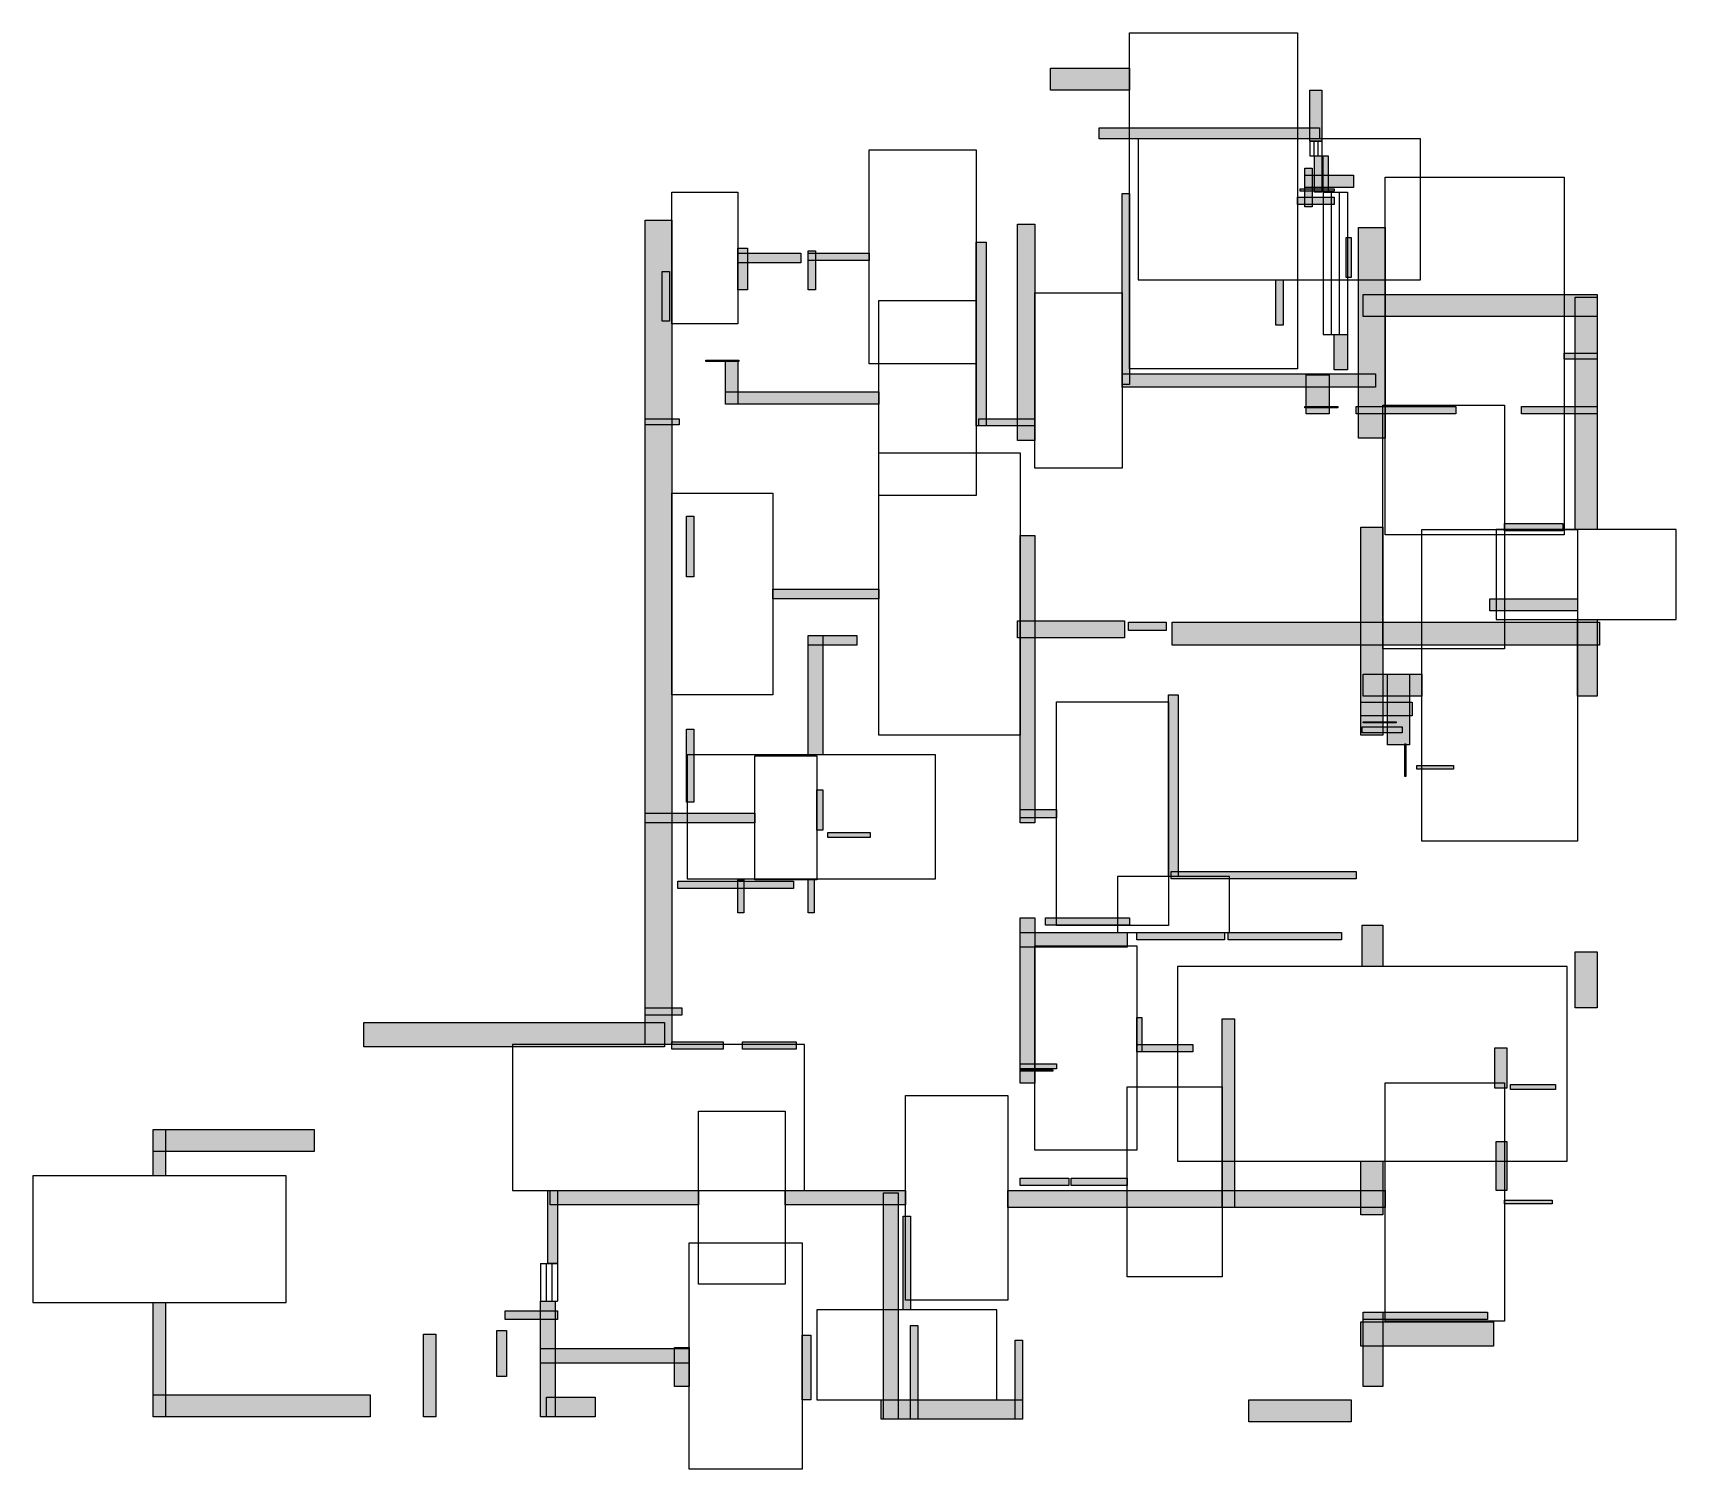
# Model space of a CAD drawing. Header units: centimetres. Extents: x -69 to 1122, y 60 to 1101.
import ezdxf

# ---------------------------------------------------------------- set-up
doc = ezdxf.new("R2010")
doc.units = ezdxf.units.CM
for name, color, linetype in [('DOORZONE', 2, 'Continuous'), ('WALL', 7, 'Continuous'), ('WINDOW', 5, 'Continuous')]:
    doc.layers.add(name, color=color, linetype=linetype)

msp = doc.modelspace()

# ---------------------------------------------------------------- hatches: boundary and pattern name
at = {"layer": 'WALL'}
h = msp.add_hatch(color=256, dxfattribs=at)
h.dxf.hatch_style = 1
h.paths.add_polyline_path([(668.8, 1075.6), (726.2, 1075.6), (726.2, 1059.7), (668.8, 1059.7)])
h = msp.add_hatch(color=256, dxfattribs=at)
h.dxf.hatch_style = 1
h.paths.add_polyline_path([(856.8, 1059.7), (865.6, 1059.7), (865.6, 1022.6), (856.8, 1022.6)])
h = msp.add_hatch(color=256, dxfattribs=at)
h.dxf.hatch_style = 1
h.paths.add_polyline_path([(704.1, 1032.4), (863.8, 1032.4), (863.8, 1024.4), (704.1, 1024.4)])
h = msp.add_hatch(color=256, dxfattribs=at)
h.dxf.hatch_style = 1
h.paths.add_polyline_path([(853.2, 1003.2), (858.5, 1003.2), (858.5, 975), (853.2, 975)])
h = msp.add_hatch(color=256, dxfattribs=at)
h.dxf.hatch_style = 1
h.paths.add_polyline_path([(860.3, 1012.1), (865.6, 1012.1), (865.6, 985.6), (860.3, 985.6)])
h = msp.add_hatch(color=256, dxfattribs=at)
h.dxf.hatch_style = 1
h.paths.add_polyline_path([(866.5, 1012.1), (870, 1012.1), (870, 985.6), (866.5, 985.6)])
h = msp.add_hatch(color=256, dxfattribs=at)
h.dxf.hatch_style = 1
h.paths.add_polyline_path([(853.2, 997.9), (888.5, 997.9), (888.5, 989.1), (853.2, 989.1)])
h = msp.add_hatch(color=256, dxfattribs=at)
h.dxf.hatch_style = 1
h.paths.add_polyline_path([(720.9, 984.7), (726.2, 984.7), (726.2, 846.2), (720.9, 846.2)])
h = msp.add_hatch(color=256, dxfattribs=at)
h.dxf.hatch_style = 1
h.paths.add_polyline_path([(847.9, 982.1), (874.4, 982.1), (874.4, 976.8), (847.9, 976.8)])
h = msp.add_hatch(color=256, dxfattribs=at)
h.dxf.hatch_style = 1
h.paths.add_polyline_path([(849.7, 988.2), (874.4, 988.2), (874.4, 986.5), (849.7, 986.5)])
h = msp.add_hatch(color=256, dxfattribs=at)
h.dxf.hatch_style = 1
h.paths.add_polyline_path([(375, 965.3), (394.4, 965.3), (394.4, 367.9), (375, 367.9)])
h = msp.add_hatch(color=256, dxfattribs=at)
h.dxf.hatch_style = 1
h.paths.add_polyline_path([(645, 962.6), (657.4, 962.6), (657.4, 805.6), (645, 805.6)])
h = msp.add_hatch(color=256, dxfattribs=at)
h.dxf.hatch_style = 1
h.paths.add_polyline_path([(883.2, 952.9), (886.8, 952.9), (886.8, 923.8), (883.2, 923.8)])
h = msp.add_hatch(color=256, dxfattribs=at)
h.dxf.hatch_style = 1
h.paths.add_polyline_path([(892.1, 960), (911.5, 960), (911.5, 807.4), (892.1, 807.4)])
h = msp.add_hatch(color=256, dxfattribs=at)
h.dxf.hatch_style = 1
h.paths.add_polyline_path([(442.1, 945), (449.1, 945), (449.1, 915), (442.1, 915)])
h = msp.add_hatch(color=256, dxfattribs=at)
h.dxf.hatch_style = 1
h.paths.add_polyline_path([(442.1, 941.5), (487.9, 941.5), (487.9, 934.4), (442.1, 934.4)])
h = msp.add_hatch(color=256, dxfattribs=at)
h.dxf.hatch_style = 1
h.paths.add_polyline_path([(493.2, 943.2), (498.5, 943.2), (498.5, 915), (493.2, 915)])
h = msp.add_hatch(color=256, dxfattribs=at)
h.dxf.hatch_style = 1
h.paths.add_polyline_path([(493.2, 941.5), (537.4, 941.5), (537.4, 936.2), (493.2, 936.2)])
h = msp.add_hatch(color=256, dxfattribs=at)
h.dxf.hatch_style = 1
h.paths.add_polyline_path([(615, 949.4), (622.1, 949.4), (622.1, 816.2), (615, 816.2)])
h = msp.add_hatch(color=256, dxfattribs=at)
h.dxf.hatch_style = 1
h.paths.add_polyline_path([(387.4, 928.2), (392.6, 928.2), (392.6, 892.1), (387.4, 892.1)])
h = msp.add_hatch(color=256, dxfattribs=at)
h.dxf.hatch_style = 1
h.paths.add_polyline_path([(832.1, 922.1), (837.4, 922.1), (837.4, 889.4), (832.1, 889.4)])
h = msp.add_hatch(color=256, dxfattribs=at)
h.dxf.hatch_style = 1
h.paths.add_polyline_path([(895.6, 911.5), (1065, 911.5), (1065, 895.6), (895.6, 895.6)])
h = msp.add_hatch(color=256, dxfattribs=at)
h.dxf.hatch_style = 1
h.paths.add_polyline_path([(1049.1, 909.7), (1065, 909.7), (1065, 741.2), (1049.1, 741.2)])
h = msp.add_hatch(color=256, dxfattribs=at)
h.dxf.hatch_style = 1
h.paths.add_polyline_path([(874.4, 882.4), (884.1, 882.4), (884.1, 856.8), (874.4, 856.8)])
h = msp.add_hatch(color=256, dxfattribs=at)
h.dxf.hatch_style = 1
h.paths.add_polyline_path([(419.1, 863.8), (442.9, 863.8), (442.9, 862.9), (419.1, 862.9)])
h = msp.add_hatch(color=256, dxfattribs=at)
h.dxf.hatch_style = 1
h.paths.add_polyline_path([(433.2, 863.8), (442.1, 863.8), (442.1, 832.1), (433.2, 832.1)])
h = msp.add_hatch(color=256, dxfattribs=at)
h.dxf.hatch_style = 1
h.paths.add_polyline_path([(1041.2, 869.1), (1065, 869.1), (1065, 864.7), (1041.2, 864.7)])
h = msp.add_hatch(color=256, dxfattribs=at)
h.dxf.hatch_style = 1
h.paths.add_polyline_path([(720.9, 854.1), (904.4, 854.1), (904.4, 844.4), (720.9, 844.4)])
h = msp.add_hatch(color=256, dxfattribs=at)
h.dxf.hatch_style = 1
h.paths.add_polyline_path([(854.1, 853.2), (870.9, 853.2), (870.9, 825), (854.1, 825)])
h = msp.add_hatch(color=256, dxfattribs=at)
h.dxf.hatch_style = 1
h.paths.add_polyline_path([(433.2, 840.9), (544.4, 840.9), (544.4, 832.1), (433.2, 832.1)])
h = msp.add_hatch(color=256, dxfattribs=at)
h.dxf.hatch_style = 1
h.paths.add_polyline_path([(853.2, 830.3), (877.1, 830.3), (877.1, 829.4), (853.2, 829.4)])
h = msp.add_hatch(color=256, dxfattribs=at)
h.dxf.hatch_style = 1
h.paths.add_polyline_path([(890.3, 830.3), (962.6, 830.3), (962.6, 825), (890.3, 825)])
h = msp.add_hatch(color=256, dxfattribs=at)
h.dxf.hatch_style = 1
h.paths.add_polyline_path([(1010.3, 830.3), (1065, 830.3), (1065, 825), (1010.3, 825)])
h = msp.add_hatch(color=256, dxfattribs=at)
h.dxf.hatch_style = 1
h.paths.add_polyline_path([(375, 821.5), (399.7, 821.5), (399.7, 817.1), (375, 817.1)])
h = msp.add_hatch(color=256, dxfattribs=at)
h.dxf.hatch_style = 1
h.paths.add_polyline_path([(616.8, 821.5), (657.4, 821.5), (657.4, 816.2), (616.8, 816.2)])
h = msp.add_hatch(color=256, dxfattribs=at)
h.dxf.hatch_style = 1
h.paths.add_polyline_path([(405, 750.9), (410.3, 750.9), (410.3, 706.8), (405, 706.8)])
h = msp.add_hatch(color=256, dxfattribs=at)
h.dxf.hatch_style = 1
h.paths.add_polyline_path([(893.8, 742.9), (909.7, 742.9), (909.7, 592.1), (893.8, 592.1)])
h = msp.add_hatch(color=256, dxfattribs=at)
h.dxf.hatch_style = 1
h.paths.add_polyline_path([(997.9, 745.6), (1040.3, 745.6), (1040.3, 740.3), (997.9, 740.3)])
h = msp.add_hatch(color=256, dxfattribs=at)
h.dxf.hatch_style = 1
h.paths.add_polyline_path([(646.8, 736.8), (657.4, 736.8), (657.4, 528.5), (646.8, 528.5)])
h = msp.add_hatch(color=256, dxfattribs=at)
h.dxf.hatch_style = 1
h.paths.add_polyline_path([(467.6, 697.9), (544.4, 697.9), (544.4, 690.9), (467.6, 690.9)])
h = msp.add_hatch(color=256, dxfattribs=at)
h.dxf.hatch_style = 1
h.paths.add_polyline_path([(987.4, 690.9), (1050.9, 690.9), (1050.9, 682.1), (987.4, 682.1)])
h = msp.add_hatch(color=256, dxfattribs=at)
h.dxf.hatch_style = 1
h.paths.add_polyline_path([(645, 675), (722.6, 675), (722.6, 662.6), (645, 662.6)])
h = msp.add_hatch(color=256, dxfattribs=at)
h.dxf.hatch_style = 1
h.paths.add_polyline_path([(725.3, 674.1), (752.6, 674.1), (752.6, 667.9), (725.3, 667.9)])
h = msp.add_hatch(color=256, dxfattribs=at)
h.dxf.hatch_style = 1
h.paths.add_polyline_path([(757.1, 674.1), (1066.8, 674.1), (1066.8, 657.4), (757.1, 657.4)])
h = msp.add_hatch(color=256, dxfattribs=at)
h.dxf.hatch_style = 1
h.paths.add_polyline_path([(1050.9, 675.9), (1065, 675.9), (1065, 620.3), (1050.9, 620.3)])
h = msp.add_hatch(color=256, dxfattribs=at)
h.dxf.hatch_style = 1
h.paths.add_polyline_path([(493.2, 664.4), (528.5, 664.4), (528.5, 657.4), (493.2, 657.4)])
h = msp.add_hatch(color=256, dxfattribs=at)
h.dxf.hatch_style = 1
h.paths.add_polyline_path([(493.2, 664.4), (503.8, 664.4), (503.8, 577.9), (493.2, 577.9)])
h = msp.add_hatch(color=256, dxfattribs=at)
h.dxf.hatch_style = 1
h.paths.add_polyline_path([(895.6, 636.2), (937.9, 636.2), (937.9, 620.3), (895.6, 620.3)])
h = msp.add_hatch(color=256, dxfattribs=at)
h.dxf.hatch_style = 1
h.paths.add_polyline_path([(913.2, 636.2), (929.1, 636.2), (929.1, 585), (913.2, 585)])
h = msp.add_hatch(color=256, dxfattribs=at)
h.dxf.hatch_style = 1
h.paths.add_polyline_path([(754.4, 621.2), (761.5, 621.2), (761.5, 489.7), (754.4, 489.7)])
h = msp.add_hatch(color=256, dxfattribs=at)
h.dxf.hatch_style = 1
h.paths.add_polyline_path([(893.8, 615.9), (930.9, 615.9), (930.9, 606.2), (893.8, 606.2)])
h = msp.add_hatch(color=256, dxfattribs=at)
h.dxf.hatch_style = 1
h.paths.add_polyline_path([(405, 596.5), (410.3, 596.5), (410.3, 543.5), (405, 543.5)])
h = msp.add_hatch(color=256, dxfattribs=at)
h.dxf.hatch_style = 1
h.paths.add_polyline_path([(894.7, 598.2), (923.8, 598.2), (923.8, 593.8), (894.7, 593.8)])
h = msp.add_hatch(color=256, dxfattribs=at)
h.dxf.hatch_style = 1
h.paths.add_polyline_path([(895.6, 601.8), (919.4, 601.8), (919.4, 600.9), (895.6, 600.9)])
h = msp.add_hatch(color=256, dxfattribs=at)
h.dxf.hatch_style = 1
h.paths.add_polyline_path([(925.6, 585.9), (926.5, 585.9), (926.5, 562.1), (925.6, 562.1)])
h = msp.add_hatch(color=256, dxfattribs=at)
h.dxf.hatch_style = 1
h.paths.add_polyline_path([(934.4, 570), (960.9, 570), (960.9, 567.4), (934.4, 567.4)])
h = msp.add_hatch(color=256, dxfattribs=at)
h.dxf.hatch_style = 1
h.paths.add_polyline_path([(499.4, 552.4), (503.8, 552.4), (503.8, 523.2), (499.4, 523.2)])
h = msp.add_hatch(color=256, dxfattribs=at)
h.dxf.hatch_style = 1
h.paths.add_polyline_path([(646.8, 538.2), (673.2, 538.2), (673.2, 532.1), (646.8, 532.1)])
h = msp.add_hatch(color=256, dxfattribs=at)
h.dxf.hatch_style = 1
h.paths.add_polyline_path([(375, 535.6), (454.4, 535.6), (454.4, 528.5), (375, 528.5)])
h = msp.add_hatch(color=256, dxfattribs=at)
h.dxf.hatch_style = 1
h.paths.add_polyline_path([(507.4, 521.5), (538.2, 521.5), (538.2, 517.9), (507.4, 517.9)])
h = msp.add_hatch(color=256, dxfattribs=at)
h.dxf.hatch_style = 1
h.paths.add_polyline_path([(756.2, 493.2), (890.3, 493.2), (890.3, 487.9), (756.2, 487.9)])
h = msp.add_hatch(color=256, dxfattribs=at)
h.dxf.hatch_style = 1
h.paths.add_polyline_path([(398.8, 486.2), (482.6, 486.2), (482.6, 480.9), (398.8, 480.9)])
h = msp.add_hatch(color=256, dxfattribs=at)
h.dxf.hatch_style = 1
h.paths.add_polyline_path([(442.1, 487.1), (446.5, 487.1), (446.5, 463.2), (442.1, 463.2)])
h = msp.add_hatch(color=256, dxfattribs=at)
h.dxf.hatch_style = 1
h.paths.add_polyline_path([(493.2, 487.9), (497.6, 487.9), (497.6, 463.2), (493.2, 463.2)])
h = msp.add_hatch(color=256, dxfattribs=at)
h.dxf.hatch_style = 1
h.paths.add_polyline_path([(646.8, 459.7), (657.4, 459.7), (657.4, 339.7), (646.8, 339.7)])
h = msp.add_hatch(color=256, dxfattribs=at)
h.dxf.hatch_style = 1
h.paths.add_polyline_path([(665.3, 459.7), (726.2, 459.7), (726.2, 454.4), (665.3, 454.4)])
h = msp.add_hatch(color=256, dxfattribs=at)
h.dxf.hatch_style = 1
h.paths.add_polyline_path([(894.7, 454.4), (909.7, 454.4), (909.7, 424.4), (894.7, 424.4)])
h = msp.add_hatch(color=256, dxfattribs=at)
h.dxf.hatch_style = 1
h.paths.add_polyline_path([(646.8, 449.1), (724.4, 449.1), (724.4, 438.5), (646.8, 438.5)])
h = msp.add_hatch(color=256, dxfattribs=at)
h.dxf.hatch_style = 1
h.paths.add_polyline_path([(731.5, 449.1), (795, 449.1), (795, 443.8), (731.5, 443.8)])
h = msp.add_hatch(color=256, dxfattribs=at)
h.dxf.hatch_style = 1
h.paths.add_polyline_path([(797.6, 449.1), (879.7, 449.1), (879.7, 443.8), (797.6, 443.8)])
h = msp.add_hatch(color=256, dxfattribs=at)
h.dxf.hatch_style = 1
h.paths.add_polyline_path([(1049.1, 435), (1065, 435), (1065, 394.4), (1049.1, 394.4)])
h = msp.add_hatch(color=256, dxfattribs=at)
h.dxf.hatch_style = 1
h.paths.add_polyline_path([(375, 394.4), (401.5, 394.4), (401.5, 389.1), (375, 389.1)])
h = msp.add_hatch(color=256, dxfattribs=at)
h.dxf.hatch_style = 1
h.paths.add_polyline_path([(171.2, 383.8), (389.1, 383.8), (389.1, 366.2), (171.2, 366.2)])
h = msp.add_hatch(color=256, dxfattribs=at)
h.dxf.hatch_style = 1
h.paths.add_polyline_path([(731.5, 387.4), (735, 387.4), (735, 362.6), (731.5, 362.6)])
h = msp.add_hatch(color=256, dxfattribs=at)
h.dxf.hatch_style = 1
h.paths.add_polyline_path([(793.2, 386.5), (802.1, 386.5), (802.1, 249.7), (793.2, 249.7)])
h = msp.add_hatch(color=256, dxfattribs=at)
h.dxf.hatch_style = 1
h.paths.add_polyline_path([(394.4, 369.7), (431.5, 369.7), (431.5, 364.4), (394.4, 364.4)])
h = msp.add_hatch(color=256, dxfattribs=at)
h.dxf.hatch_style = 1
h.paths.add_polyline_path([(445.6, 369.7), (484.4, 369.7), (484.4, 364.4), (445.6, 364.4)])
h = msp.add_hatch(color=256, dxfattribs=at)
h.dxf.hatch_style = 1
h.paths.add_polyline_path([(731.5, 367.9), (772.1, 367.9), (772.1, 362.6), (731.5, 362.6)])
h = msp.add_hatch(color=256, dxfattribs=at)
h.dxf.hatch_style = 1
h.paths.add_polyline_path([(990.9, 365.3), (999.7, 365.3), (999.7, 336.2), (990.9, 336.2)])
h = msp.add_hatch(color=256, dxfattribs=at)
h.dxf.hatch_style = 1
h.paths.add_polyline_path([(646.8, 353.8), (673.2, 353.8), (673.2, 350.3), (646.8, 350.3)])
h = msp.add_hatch(color=256, dxfattribs=at)
h.dxf.hatch_style = 1
h.paths.add_polyline_path([(646.8, 349.4), (670.6, 349.4), (670.6, 348.5), (646.8, 348.5)])
h = msp.add_hatch(color=256, dxfattribs=at)
h.dxf.hatch_style = 1
h.paths.add_polyline_path([(1002.4, 338.8), (1035, 338.8), (1035, 335.3), (1002.4, 335.3)])
h = msp.add_hatch(color=256, dxfattribs=at)
h.dxf.hatch_style = 1
h.paths.add_polyline_path([(18.5, 306.2), (135, 306.2), (135, 290.3), (18.5, 290.3)])
h = msp.add_hatch(color=256, dxfattribs=at)
h.dxf.hatch_style = 1
h.paths.add_polyline_path([(18.5, 306.2), (27.4, 306.2), (27.4, 272.6), (18.5, 272.6)])
h = msp.add_hatch(color=256, dxfattribs=at)
h.dxf.hatch_style = 1
h.paths.add_polyline_path([(991.8, 297.4), (999.7, 297.4), (999.7, 262.1), (991.8, 262.1)])
h = msp.add_hatch(color=256, dxfattribs=at)
h.dxf.hatch_style = 1
h.paths.add_polyline_path([(893.8, 283.2), (909.7, 283.2), (909.7, 244.4), (893.8, 244.4)])
h = msp.add_hatch(color=256, dxfattribs=at)
h.dxf.hatch_style = 1
h.paths.add_polyline_path([(304.4, 262.1), (311.5, 262.1), (311.5, 209.1), (304.4, 209.1)])
h = msp.add_hatch(color=256, dxfattribs=at)
h.dxf.hatch_style = 1
h.paths.add_polyline_path([(306.2, 262.1), (413.8, 262.1), (413.8, 251.5), (306.2, 251.5)])
h = msp.add_hatch(color=256, dxfattribs=at)
h.dxf.hatch_style = 1
h.paths.add_polyline_path([(476.5, 262.1), (563.8, 262.1), (563.8, 251.5), (476.5, 251.5)])
h = msp.add_hatch(color=256, dxfattribs=at)
h.dxf.hatch_style = 1
h.paths.add_polyline_path([(637.9, 262.1), (911.5, 262.1), (911.5, 249.7), (637.9, 249.7)])
h = msp.add_hatch(color=256, dxfattribs=at)
h.dxf.hatch_style = 1
h.paths.add_polyline_path([(646.8, 270.9), (682.1, 270.9), (682.1, 265.6), (646.8, 265.6)])
h = msp.add_hatch(color=256, dxfattribs=at)
h.dxf.hatch_style = 1
h.paths.add_polyline_path([(683.8, 270.9), (724.4, 270.9), (724.4, 265.6), (683.8, 265.6)])
h = msp.add_hatch(color=256, dxfattribs=at)
h.dxf.hatch_style = 1
h.paths.add_polyline_path([(547.9, 260.3), (558.5, 260.3), (558.5, 96.2), (547.9, 96.2)])
h = msp.add_hatch(color=256, dxfattribs=at)
h.dxf.hatch_style = 1
h.paths.add_polyline_path([(997.9, 255), (1032.4, 255), (1032.4, 252.4), (997.9, 252.4)])
h = msp.add_hatch(color=256, dxfattribs=at)
h.dxf.hatch_style = 1
h.paths.add_polyline_path([(562.1, 243.5), (567.4, 243.5), (567.4, 175.6), (562.1, 175.6)])
h = msp.add_hatch(color=256, dxfattribs=at)
h.dxf.hatch_style = 1
h.paths.add_polyline_path([(18.5, 180.9), (27.4, 180.9), (27.4, 97.9), (18.5, 97.9)])
h = msp.add_hatch(color=256, dxfattribs=at)
h.dxf.hatch_style = 1
h.paths.add_polyline_path([(299.1, 181.8), (309.7, 181.8), (309.7, 97.9), (299.1, 97.9)])
h = msp.add_hatch(color=256, dxfattribs=at)
h.dxf.hatch_style = 1
h.paths.add_polyline_path([(273.5, 174.7), (311.5, 174.7), (311.5, 168.5), (273.5, 168.5)])
h = msp.add_hatch(color=256, dxfattribs=at)
h.dxf.hatch_style = 1
h.paths.add_polyline_path([(893.8, 166.8), (990, 166.8), (990, 149.1), (893.8, 149.1)])
h = msp.add_hatch(color=256, dxfattribs=at)
h.dxf.hatch_style = 1
h.paths.add_polyline_path([(895.6, 173.8), (985.6, 173.8), (985.6, 168.5), (895.6, 168.5)])
h = msp.add_hatch(color=256, dxfattribs=at)
h.dxf.hatch_style = 1
h.paths.add_polyline_path([(895.6, 173.8), (909.7, 173.8), (909.7, 120), (895.6, 120)])
h = msp.add_hatch(color=256, dxfattribs=at)
h.dxf.hatch_style = 1
h.paths.add_polyline_path([(214.4, 157.9), (223.2, 157.9), (223.2, 97.9), (214.4, 97.9)])
h = msp.add_hatch(color=256, dxfattribs=at)
h.dxf.hatch_style = 1
h.paths.add_polyline_path([(267.4, 160.6), (274.4, 160.6), (274.4, 127.1), (267.4, 127.1)])
h = msp.add_hatch(color=256, dxfattribs=at)
h.dxf.hatch_style = 1
h.paths.add_polyline_path([(488.8, 157.1), (495, 157.1), (495, 110.3), (488.8, 110.3)])
h = msp.add_hatch(color=256, dxfattribs=at)
h.dxf.hatch_style = 1
h.paths.add_polyline_path([(567.4, 164.1), (572.6, 164.1), (572.6, 96.2), (567.4, 96.2)])
h = msp.add_hatch(color=256, dxfattribs=at)
h.dxf.hatch_style = 1
h.paths.add_polyline_path([(299.1, 147.4), (406.8, 147.4), (406.8, 136.8), (299.1, 136.8)])
h = msp.add_hatch(color=256, dxfattribs=at)
h.dxf.hatch_style = 1
h.paths.add_polyline_path([(396.2, 148.2), (406.8, 148.2), (406.8, 120), (396.2, 120)])
h = msp.add_hatch(color=256, dxfattribs=at)
h.dxf.hatch_style = 1
h.paths.add_polyline_path([(643.2, 153.5), (648.5, 153.5), (648.5, 96.2), (643.2, 96.2)])
h = msp.add_hatch(color=256, dxfattribs=at)
h.dxf.hatch_style = 1
h.paths.add_polyline_path([(18.5, 113.8), (175.6, 113.8), (175.6, 97.9), (18.5, 97.9)])
h = msp.add_hatch(color=256, dxfattribs=at)
h.dxf.hatch_style = 1
h.paths.add_polyline_path([(303.5, 112.1), (338.8, 112.1), (338.8, 97.9), (303.5, 97.9)])
h = msp.add_hatch(color=256, dxfattribs=at)
h.dxf.hatch_style = 1
h.paths.add_polyline_path([(546.2, 110.3), (648.5, 110.3), (648.5, 96.2), (546.2, 96.2)])
h = msp.add_hatch(color=256, dxfattribs=at)
h.dxf.hatch_style = 1
h.paths.add_polyline_path([(812.6, 110.3), (886.8, 110.3), (886.8, 94.4), (812.6, 94.4)])

# ---------------------------------------------------------------- linework, layer by layer
at = {"layer": 'DOORZONE'}
for points in [[(726.2, 1101.2), (847.9, 1101.2), (847.9, 857.6), (726.2, 857.6)], [(732.4, 1024.4), (732.4, 922.1), (937.1, 922.1), (937.1, 1024.4)], [(537.4, 1016.5), (615, 1016.5), (615, 861.2), (537.4, 861.2)], [(911.5, 996.6), (1041.2, 996.6), (1041.2, 737.2), (911.5, 737.2)], [(394.4, 985.6), (442.1, 985.6), (442.1, 890.3), (394.4, 890.3)], [(544.4, 907.1), (615, 907.1), (615, 765.9), (544.4, 765.9)], [(657.4, 912.8), (720.9, 912.8), (720.9, 785.7), (657.4, 785.7)], [(909.7, 831.2), (997.9, 831.2), (997.9, 654.7), (909.7, 654.7)], [(544.4, 796.8), (646.8, 796.8), (646.8, 592.1), (544.4, 592.1)], [(394.4, 767.6), (467.6, 767.6), (467.6, 621.2), (394.4, 621.2)], [(937.9, 741.2), (1050.9, 741.2), (1050.9, 515.3), (937.9, 515.3)], [(991.8, 741.2), (991.8, 675.9), (1122.4, 675.9), (1122.4, 741.2)], [(673.2, 616.3), (754.4, 616.3), (754.4, 454), (673.2, 454)], [(405.4, 577.9), (405.4, 487.9), (585.4, 487.9), (585.4, 577.9)], [(454.4, 577.1), (499.4, 577.1), (499.4, 487.1), (454.4, 487.1)], [(717.4, 489.7), (717.4, 449.1), (798.5, 449.1), (798.5, 489.7)], [(657.4, 439.4), (731.5, 439.4), (731.5, 291.2), (657.4, 291.2)], [(761, 424.4), (761, 283.2), (1043.4, 283.2), (1043.4, 424.4)], [(278.8, 367.9), (278.8, 262.1), (490.6, 262.1), (490.6, 367.9)], [(724.4, 337.1), (793.2, 337.1), (793.2, 199.4), (724.4, 199.4)], [(911.5, 340.1), (997.9, 340.1), (997.9, 167.2), (911.5, 167.2)], [(563.8, 330.9), (637.9, 330.9), (637.9, 182.6), (563.8, 182.6)], [(413.8, 319.4), (476.5, 319.4), (476.5, 194.1), (413.8, 194.1)], [(-68.8, 272.6), (-68.8, 180.9), (114.7, 180.9), (114.7, 272.6)], [(406.8, 224.1), (488.8, 224.1), (488.8, 60), (406.8, 60)], [(499.4, 175.6), (499.4, 110.3), (630, 110.3), (630, 175.6)]]:
    msp.add_lwpolyline(points, close=True, dxfattribs=at)
at = {"layer": 'WALL'}
for points in [[(668.8, 1075.6), (726.2, 1075.6), (726.2, 1059.7), (668.8, 1059.7)], [(856.8, 1059.7), (865.6, 1059.7), (865.6, 1022.6), (856.8, 1022.6)], [(704.1, 1032.4), (863.8, 1032.4), (863.8, 1024.4), (704.1, 1024.4)], [(853.2, 1003.2), (858.5, 1003.2), (858.5, 975), (853.2, 975)], [(860.3, 1012.1), (865.6, 1012.1), (865.6, 985.6), (860.3, 985.6)], [(866.5, 1012.1), (870, 1012.1), (870, 985.6), (866.5, 985.6)], [(853.2, 997.9), (888.5, 997.9), (888.5, 989.1), (853.2, 989.1)], [(720.9, 984.7), (726.2, 984.7), (726.2, 846.2), (720.9, 846.2)], [(847.9, 982.1), (874.4, 982.1), (874.4, 976.8), (847.9, 976.8)], [(849.7, 988.2), (874.4, 988.2), (874.4, 986.5), (849.7, 986.5)], [(375, 965.3), (394.4, 965.3), (394.4, 367.9), (375, 367.9)], [(645, 962.6), (657.4, 962.6), (657.4, 805.6), (645, 805.6)], [(883.2, 952.9), (886.8, 952.9), (886.8, 923.8), (883.2, 923.8)], [(892.1, 960), (911.5, 960), (911.5, 807.4), (892.1, 807.4)], [(442.1, 945), (449.1, 945), (449.1, 915), (442.1, 915)], [(442.1, 941.5), (487.9, 941.5), (487.9, 934.4), (442.1, 934.4)], [(493.2, 943.2), (498.5, 943.2), (498.5, 915), (493.2, 915)], [(493.2, 941.5), (537.4, 941.5), (537.4, 936.2), (493.2, 936.2)], [(615, 949.4), (622.1, 949.4), (622.1, 816.2), (615, 816.2)], [(387.4, 928.2), (392.6, 928.2), (392.6, 892.1), (387.4, 892.1)], [(832.1, 922.1), (837.4, 922.1), (837.4, 889.4), (832.1, 889.4)], [(895.6, 911.5), (1065, 911.5), (1065, 895.6), (895.6, 895.6)], [(1049.1, 909.7), (1065, 909.7), (1065, 741.2), (1049.1, 741.2)], [(874.4, 882.4), (884.1, 882.4), (884.1, 856.8), (874.4, 856.8)], [(419.1, 863.8), (442.9, 863.8), (442.9, 862.9), (419.1, 862.9)], [(433.2, 863.8), (442.1, 863.8), (442.1, 832.1), (433.2, 832.1)], [(1041.2, 869.1), (1065, 869.1), (1065, 864.7), (1041.2, 864.7)], [(720.9, 854.1), (904.4, 854.1), (904.4, 844.4), (720.9, 844.4)], [(854.1, 853.2), (870.9, 853.2), (870.9, 825), (854.1, 825)], [(433.2, 840.9), (544.4, 840.9), (544.4, 832.1), (433.2, 832.1)], [(853.2, 830.3), (877.1, 830.3), (877.1, 829.4), (853.2, 829.4)], [(890.3, 830.3), (962.6, 830.3), (962.6, 825), (890.3, 825)], [(1010.3, 830.3), (1065, 830.3), (1065, 825), (1010.3, 825)], [(375, 821.5), (399.7, 821.5), (399.7, 817.1), (375, 817.1)], [(616.8, 821.5), (657.4, 821.5), (657.4, 816.2), (616.8, 816.2)], [(405, 750.9), (410.3, 750.9), (410.3, 706.8), (405, 706.8)], [(893.8, 742.9), (909.7, 742.9), (909.7, 592.1), (893.8, 592.1)], [(997.9, 745.6), (1040.3, 745.6), (1040.3, 740.3), (997.9, 740.3)], [(646.8, 736.8), (657.4, 736.8), (657.4, 528.5), (646.8, 528.5)], [(467.6, 697.9), (544.4, 697.9), (544.4, 690.9), (467.6, 690.9)], [(987.4, 690.9), (1050.9, 690.9), (1050.9, 682.1), (987.4, 682.1)], [(645, 675), (722.6, 675), (722.6, 662.6), (645, 662.6)], [(725.3, 674.1), (752.6, 674.1), (752.6, 667.9), (725.3, 667.9)], [(757.1, 674.1), (1066.8, 674.1), (1066.8, 657.4), (757.1, 657.4)], [(1050.9, 675.9), (1065, 675.9), (1065, 620.3), (1050.9, 620.3)], [(493.2, 664.4), (528.5, 664.4), (528.5, 657.4), (493.2, 657.4)], [(493.2, 664.4), (503.8, 664.4), (503.8, 577.9), (493.2, 577.9)], [(895.6, 636.2), (937.9, 636.2), (937.9, 620.3), (895.6, 620.3)], [(913.2, 636.2), (929.1, 636.2), (929.1, 585), (913.2, 585)], [(754.4, 621.2), (761.5, 621.2), (761.5, 489.7), (754.4, 489.7)], [(893.8, 615.9), (930.9, 615.9), (930.9, 606.2), (893.8, 606.2)], [(405, 596.5), (410.3, 596.5), (410.3, 543.5), (405, 543.5)], [(894.7, 598.2), (923.8, 598.2), (923.8, 593.8), (894.7, 593.8)], [(895.6, 601.8), (919.4, 601.8), (919.4, 600.9), (895.6, 600.9)], [(925.6, 585.9), (926.5, 585.9), (926.5, 562.1), (925.6, 562.1)], [(934.4, 570), (960.9, 570), (960.9, 567.4), (934.4, 567.4)], [(499.4, 552.4), (503.8, 552.4), (503.8, 523.2), (499.4, 523.2)], [(646.8, 538.2), (673.2, 538.2), (673.2, 532.1), (646.8, 532.1)], [(375, 535.6), (454.4, 535.6), (454.4, 528.5), (375, 528.5)], [(507.4, 521.5), (538.2, 521.5), (538.2, 517.9), (507.4, 517.9)], [(756.2, 493.2), (890.3, 493.2), (890.3, 487.9), (756.2, 487.9)], [(398.8, 486.2), (482.6, 486.2), (482.6, 480.9), (398.8, 480.9)], [(442.1, 487.1), (446.5, 487.1), (446.5, 463.2), (442.1, 463.2)], [(493.2, 487.9), (497.6, 487.9), (497.6, 463.2), (493.2, 463.2)], [(646.8, 459.7), (657.4, 459.7), (657.4, 339.7), (646.8, 339.7)], [(665.3, 459.7), (726.2, 459.7), (726.2, 454.4), (665.3, 454.4)], [(894.7, 454.4), (909.7, 454.4), (909.7, 424.4), (894.7, 424.4)], [(646.8, 449.1), (724.4, 449.1), (724.4, 438.5), (646.8, 438.5)], [(731.5, 449.1), (795, 449.1), (795, 443.8), (731.5, 443.8)], [(797.6, 449.1), (879.7, 449.1), (879.7, 443.8), (797.6, 443.8)], [(1049.1, 435), (1065, 435), (1065, 394.4), (1049.1, 394.4)], [(375, 394.4), (401.5, 394.4), (401.5, 389.1), (375, 389.1)], [(171.2, 383.8), (389.1, 383.8), (389.1, 366.2), (171.2, 366.2)], [(731.5, 387.4), (735, 387.4), (735, 362.6), (731.5, 362.6)], [(793.2, 386.5), (802.1, 386.5), (802.1, 249.7), (793.2, 249.7)], [(394.4, 369.7), (431.5, 369.7), (431.5, 364.4), (394.4, 364.4)], [(445.6, 369.7), (484.4, 369.7), (484.4, 364.4), (445.6, 364.4)], [(731.5, 367.9), (772.1, 367.9), (772.1, 362.6), (731.5, 362.6)], [(990.9, 365.3), (999.7, 365.3), (999.7, 336.2), (990.9, 336.2)], [(646.8, 353.8), (673.2, 353.8), (673.2, 350.3), (646.8, 350.3)], [(646.8, 349.4), (670.6, 349.4), (670.6, 348.5), (646.8, 348.5)], [(1002.4, 338.8), (1035, 338.8), (1035, 335.3), (1002.4, 335.3)], [(18.5, 306.2), (135, 306.2), (135, 290.3), (18.5, 290.3)], [(18.5, 306.2), (27.4, 306.2), (27.4, 272.6), (18.5, 272.6)], [(991.8, 297.4), (999.7, 297.4), (999.7, 262.1), (991.8, 262.1)], [(893.8, 283.2), (909.7, 283.2), (909.7, 244.4), (893.8, 244.4)], [(304.4, 262.1), (311.5, 262.1), (311.5, 209.1), (304.4, 209.1)], [(306.2, 262.1), (413.8, 262.1), (413.8, 251.5), (306.2, 251.5)], [(476.5, 262.1), (563.8, 262.1), (563.8, 251.5), (476.5, 251.5)], [(637.9, 262.1), (911.5, 262.1), (911.5, 249.7), (637.9, 249.7)], [(646.8, 270.9), (682.1, 270.9), (682.1, 265.6), (646.8, 265.6)], [(683.8, 270.9), (724.4, 270.9), (724.4, 265.6), (683.8, 265.6)], [(547.9, 260.3), (558.5, 260.3), (558.5, 96.2), (547.9, 96.2)], [(997.9, 255), (1032.4, 255), (1032.4, 252.4), (997.9, 252.4)], [(562.1, 243.5), (567.4, 243.5), (567.4, 175.6), (562.1, 175.6)], [(18.5, 180.9), (27.4, 180.9), (27.4, 97.9), (18.5, 97.9)], [(299.1, 181.8), (309.7, 181.8), (309.7, 97.9), (299.1, 97.9)], [(273.5, 174.7), (311.5, 174.7), (311.5, 168.5), (273.5, 168.5)], [(893.8, 166.8), (990, 166.8), (990, 149.1), (893.8, 149.1)], [(895.6, 173.8), (985.6, 173.8), (985.6, 168.5), (895.6, 168.5)], [(895.6, 173.8), (909.7, 173.8), (909.7, 120), (895.6, 120)], [(214.4, 157.9), (223.2, 157.9), (223.2, 97.9), (214.4, 97.9)], [(267.4, 160.6), (274.4, 160.6), (274.4, 127.1), (267.4, 127.1)], [(488.8, 157.1), (495, 157.1), (495, 110.3), (488.8, 110.3)], [(567.4, 164.1), (572.6, 164.1), (572.6, 96.2), (567.4, 96.2)], [(299.1, 147.4), (406.8, 147.4), (406.8, 136.8), (299.1, 136.8)], [(396.2, 148.2), (406.8, 148.2), (406.8, 120), (396.2, 120)], [(643.2, 153.5), (648.5, 153.5), (648.5, 96.2), (643.2, 96.2)], [(18.5, 113.8), (175.6, 113.8), (175.6, 97.9), (18.5, 97.9)], [(303.5, 112.1), (338.8, 112.1), (338.8, 97.9), (303.5, 97.9)], [(546.2, 110.3), (648.5, 110.3), (648.5, 96.2), (546.2, 96.2)], [(812.6, 110.3), (886.8, 110.3), (886.8, 94.4), (812.6, 94.4)]]:
    msp.add_lwpolyline(points, close=True, dxfattribs=at)
at = {"layer": 'WINDOW'}
for p, q in [((856.8, 1022.6), (856.8, 1012.1)), ((856.8, 1022.6), (865.6, 1022.6)), ((859.7, 1022.6), (859.7, 1012.1)), ((862.6, 1022.6), (862.6, 1012.1)), ((865.6, 1022.6), (865.6, 1012.1)), ((856.8, 1012.1), (865.6, 1012.1)), ((866.5, 985.6), (866.5, 882.4)), ((866.5, 985.6), (884.1, 985.6)), ((872.4, 985.6), (872.4, 882.4)), ((878.2, 985.6), (878.2, 882.4)), ((884.1, 985.6), (884.1, 882.4)), ((866.5, 882.4), (884.1, 882.4)), ((299.1, 209.1), (299.1, 181.8)), ((299.1, 209.1), (311.5, 209.1)), ((303.2, 209.1), (303.2, 181.8)), ((307.4, 209.1), (307.4, 181.8)), ((311.5, 209.1), (311.5, 181.8)), ((299.1, 181.8), (311.5, 181.8))]:
    msp.add_line(p, q, dxfattribs=at)

doc.saveas('drawing.dxf')
